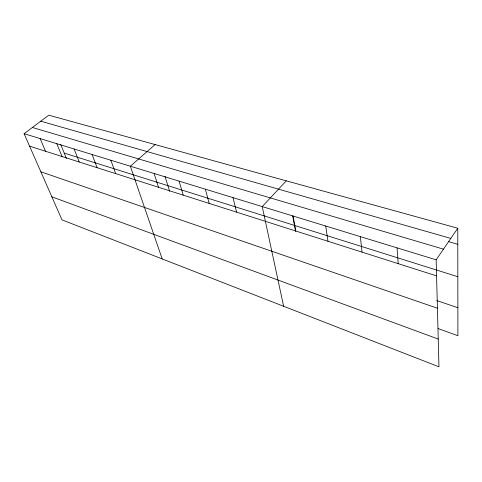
<?xml version="1.0" encoding="UTF-8"?>
<svg xmlns="http://www.w3.org/2000/svg" width="482" height="482" viewBox="0 0 482 482"><rect width="100%" height="100%" fill="white"/><g stroke="black" fill="none" stroke-linecap="round" stroke-linejoin="round"><path stroke-width="0.72" d="M436.15 259.828L457.773 228.239L48.784 115.18L24.1 133.689L61.991 219.87L438.963 366.82L436.15 259.828L24.1 133.689M286.296 180.834L262.226 206.585L283.621 306.263M155.138 144.582L130.333 166.212L162.187 258.924M40.771 121.193L450.809 238.409M448.543 241.633L457.792 244.302M32.378 127.483L443.458 249.152M64.22 153.095L457.834 276.722M29.589 146.179L436.572 275.885M436.825 300.599L457.87 307.715M40.849 171.791L437.421 308.221M438.126 328.579L457.9 335.701L457.773 228.239M51.851 196.813L438.234 339.051M40.139 138.599L45.525 151.258M56.798 143.702L62.064 156.53M60.714 144.486L66.383 158.415M74.101 148.998L79.241 162M92.098 154.505L97.099 167.694M110.83 160.241L115.662 173.61M154.101 173.484L158.524 187.269M165.007 176.358L169.676 191.384M179.069 181.13L183.238 195.144M205.344 189.173L209.212 203.422M233.023 197.644L236.56 212.14M293.074 216.026L295.815 231.023M292.713 215.858L295.532 231.27M325.724 226.022L327.989 241.277M360.325 236.614L362.054 252.134M397.066 247.862L398.18 263.648"/></g></svg>
